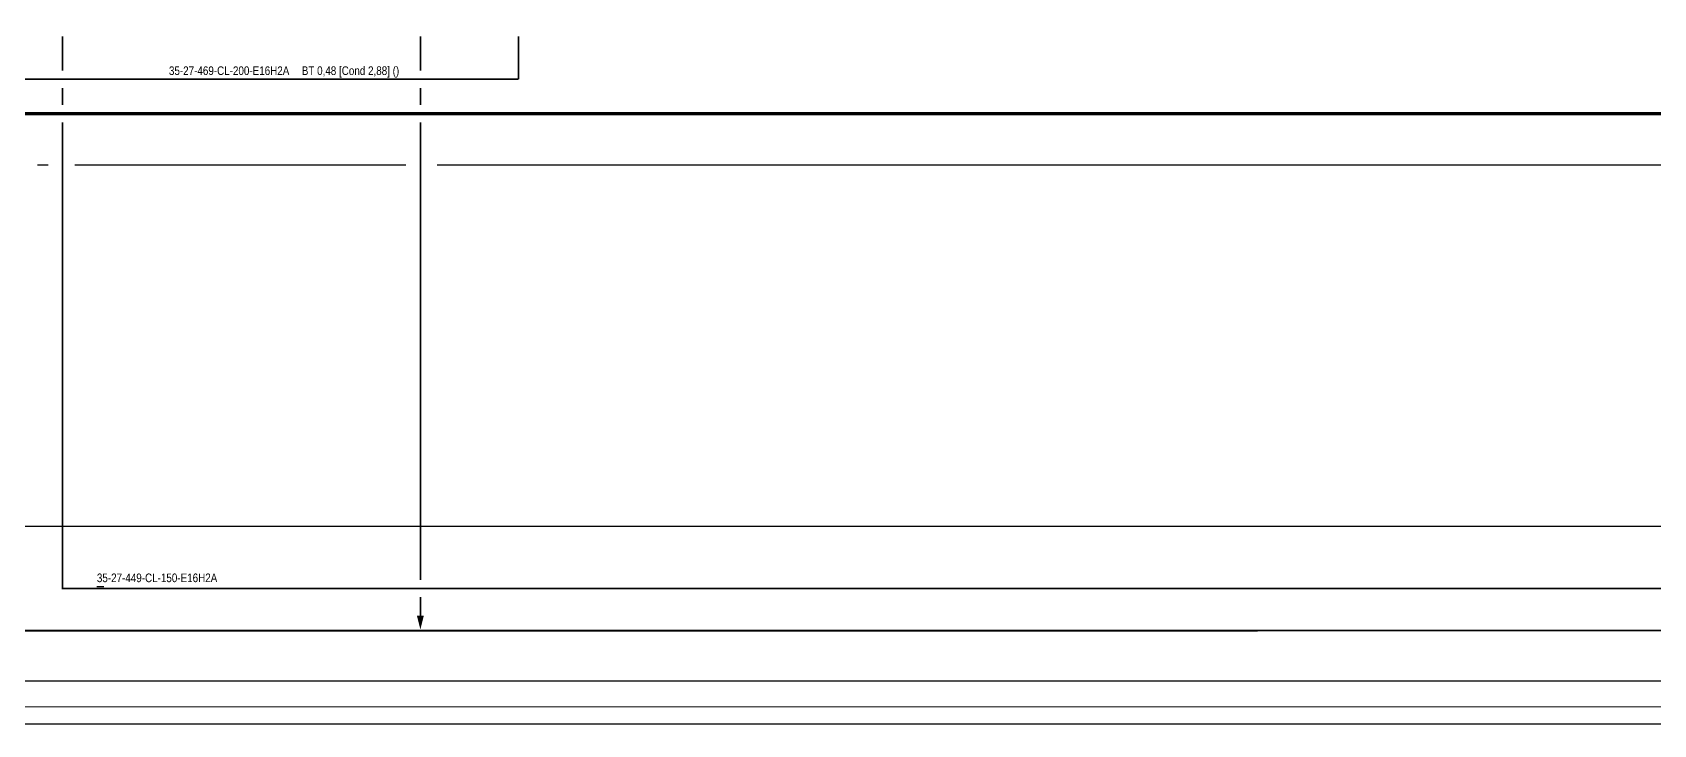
# Model space of a CAD drawing. Header units: millimetres. Extents: x -415 to 12957, y -5 to 599.
# Drawn here: x 2531.2 to 3002.8, y -0.2 to 201.1 of the extents above; entities that cross this region are included whole.
import ezdxf
from ezdxf.enums import TextEntityAlignment as Align

# ---------------------------------------------------------------- set-up
doc = ezdxf.new("R2010")
doc.units = ezdxf.units.MM
doc.header["$LTSCALE"] = 10
doc.header["$MEASUREMENT"] = 0
doc.layers.get('0').update_dxf_attribs({"linetype": 'CONTINUOUS'})
for name, color, linetype in [('P-A-SHEET', 3, 'CONTINUOUS'), ('P-COND', 4, 'CONTINUOUS'), ('P-INSTRU', 7, 'CONTINUOUS'), ('P-LINEPOS', 7, 'CONTINUOUS'), ('P-STEAM1', 6, 'CONTINUOUS'), ('P-SYMB', 7, 'CONTINUOUS'), ('P-WATER', 3, 'CONTINUOUS')]:
    doc.layers.add(name, color=color, linetype=linetype)
doc.styles.add('ARIAL', font='ARIALN.TTF')

# ---------------------------------------------------------------- blocks, each defined once
blk = doc.blocks.new('PPI_1100A')
at = {"color": 0, "linetype": 'ByBlock'}
blk.add_line((0, 0), (2, 0), dxfattribs=at)
blk = doc.blocks.new('P7A1305')
at = {"color": 0, "linetype": 'ByBlock'}
blk.add_solid([(-4, -1), (-4, 1), (0, 0)], dxfattribs=at)

msp = doc.modelspace()

# ---------------------------------------------------------------- linework, layer by layer
at = {"layer": 'P-A-SHEET', "color": 7, "const_width": 0.35}
for points in [[(-410, 0), (12952.06, 0), (12952.06, 594), (-410, 594)], [(-405, 5), (12947.06, 5), (12947.06, 589), (-405, 589)]]:
    msp.add_lwpolyline(points, close=True, dxfattribs=at)
at = {"layer": 'P-COND', "linetype": 'Continuous', "const_width": 0.5}
for points in [[(6127.26, 294.62), (6127.26, 307.5), (5149.96, 307.5), (5149.96, 39.42), (2539.99, 39.42), (2539.99, 175)], [(2539.99, 190), (2539.99, 200)], [(2644.08, 200), (2644.08, 190)], [(1248.29, 187.51), (2672.59, 187.53)], [(2539.99, 180), (2539.99, 185)], [(2644.08, 185), (2644.08, 180)], [(2644.08, 175), (2644.08, 41.92)], [(2644.08, 36.92), (2644.08, 31.5)]]:
    msp.add_lwpolyline(points, dxfattribs=at)
at = {"layer": 'P-COND', "const_width": 0.5}
for points in [[(-130.72, 27.08), (2740, 27.14), (2755, 27.14), (5492.84, 27.23), (5492.84, 295), (6065.89, 295), (6065.89, 213.23)], [(2672.59, 200), (2672.59, 187.5)]]:
    msp.add_lwpolyline(points, dxfattribs=at)
at = {"layer": 'P-INSTRU'}
for points in [[(1362.79, 103.98), (1514.84, 103.98), (1514.84, 57.5), (5356.15, 57.5), (5356.15, 287.5), (6120.51, 287.5)], [(2535.78, 162.5), (2532.68, 162.5)], [(2639.81, 162.5), (2543.62, 162.5)], [(3045.21, 162.5), (2648.95, 162.5)]]:
    msp.add_lwpolyline(points, dxfattribs=at)
at = {"layer": 'P-STEAM1', "linetype": 'Continuous', "const_width": 1}
msp.add_lwpolyline([(2163.38, 177.5), (2163.38, 177.5), (4271.61, 177.5), (4271.61, 182.5)], dxfattribs=at)
at = {"layer": 'P-WATER', "const_width": 0.35}
msp.add_lwpolyline([(-315, 12.5), (6789.82, 12.5)], dxfattribs=at)

# ---------------------------------------------------------------- block references
at = {"layer": 'P-LINEPOS', "color": 140}
for p in [(2570.95, 187.5), (2549.99, 40)]:
    msp.add_blockref('PPI_1100A', p, dxfattribs=at)
at = {"layer": 'P-SYMB', "rotation": 270}
msp.add_blockref('P7A1305', (2644.08, 27.5), dxfattribs=at)

# ---------------------------------------------------------------- texts
at = {"layer": 'P-LINEPOS', "color": 140, "style": 'ARIAL'}
for s, p in [('35-27-469-CL-200-E16H2A', (2570.95, 190)), ('BT 0,48 [Cond 2,88] ()', (2609.59, 190)), ('35-27-449-CL-150-E16H2A', (2549.99, 42.5))]:
    msp.add_text(s, height=2.5, dxfattribs=at).set_placement(p, align=Align.MIDDLE_LEFT)

doc.saveas('drawing.dxf')
